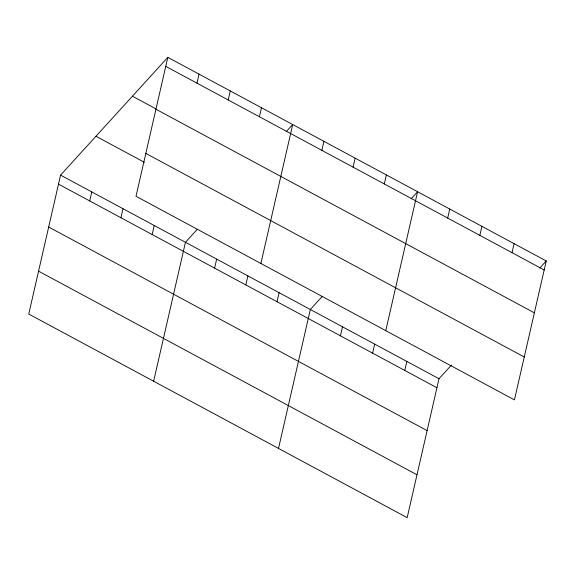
<?xml version="1.0" encoding="UTF-8"?>
<svg xmlns="http://www.w3.org/2000/svg" width="575" height="575" viewBox="0 0 575 575"><rect width="100%" height="100%" fill="white"/><g stroke="black" fill="none" stroke-linecap="round" stroke-linejoin="round"><path stroke-width="0.86" d="M167.821 57.349L136.002 196.269L514.431 399.884L546.25 260.964L167.821 57.349L60.569 175.116L28.75 314.036L407.179 517.651L438.998 378.731L451.389 365.132M89.722 200.934L91.784 191.913M120.944 217.731L123.007 208.718M152.167 234.528L154.229 225.515M196.973 83.159L199.036 74.146M153.633 381.232L185.452 242.312L197.247 229.353M228.196 99.957L230.259 90.943M214.604 268.123L216.667 259.109M259.418 116.754L261.481 107.741M245.827 284.92L247.89 275.907M260.885 263.458L292.704 124.538L286.213 131.668M277.049 301.724L279.112 292.704M321.856 150.355L323.919 141.335M278.516 448.428L310.335 309.501L322.129 296.549M353.079 167.153L355.142 158.132M340.436 335.829L342.499 326.808M384.301 183.95L386.364 174.937M372.6 353.136L374.663 344.116M385.768 330.654L417.587 191.734L411.096 198.857M404.764 370.437L406.834 361.423M447.688 218.054L449.751 209.041M479.852 235.362L481.915 226.349M512.016 252.669L514.086 243.656M539.76 268.087L546.25 260.964M165.751 66.362L544.187 269.977M132.423 96.212L155.839 108.812M155.933 109.228L534.369 312.843M145.82 153.403L524.249 357.01M95.96 136.253L144.354 162.294M60.569 175.116L438.998 378.731M58.499 184.137L436.935 387.744M48.681 227.003L427.117 430.618M38.568 271.17L416.997 474.785"/></g></svg>
